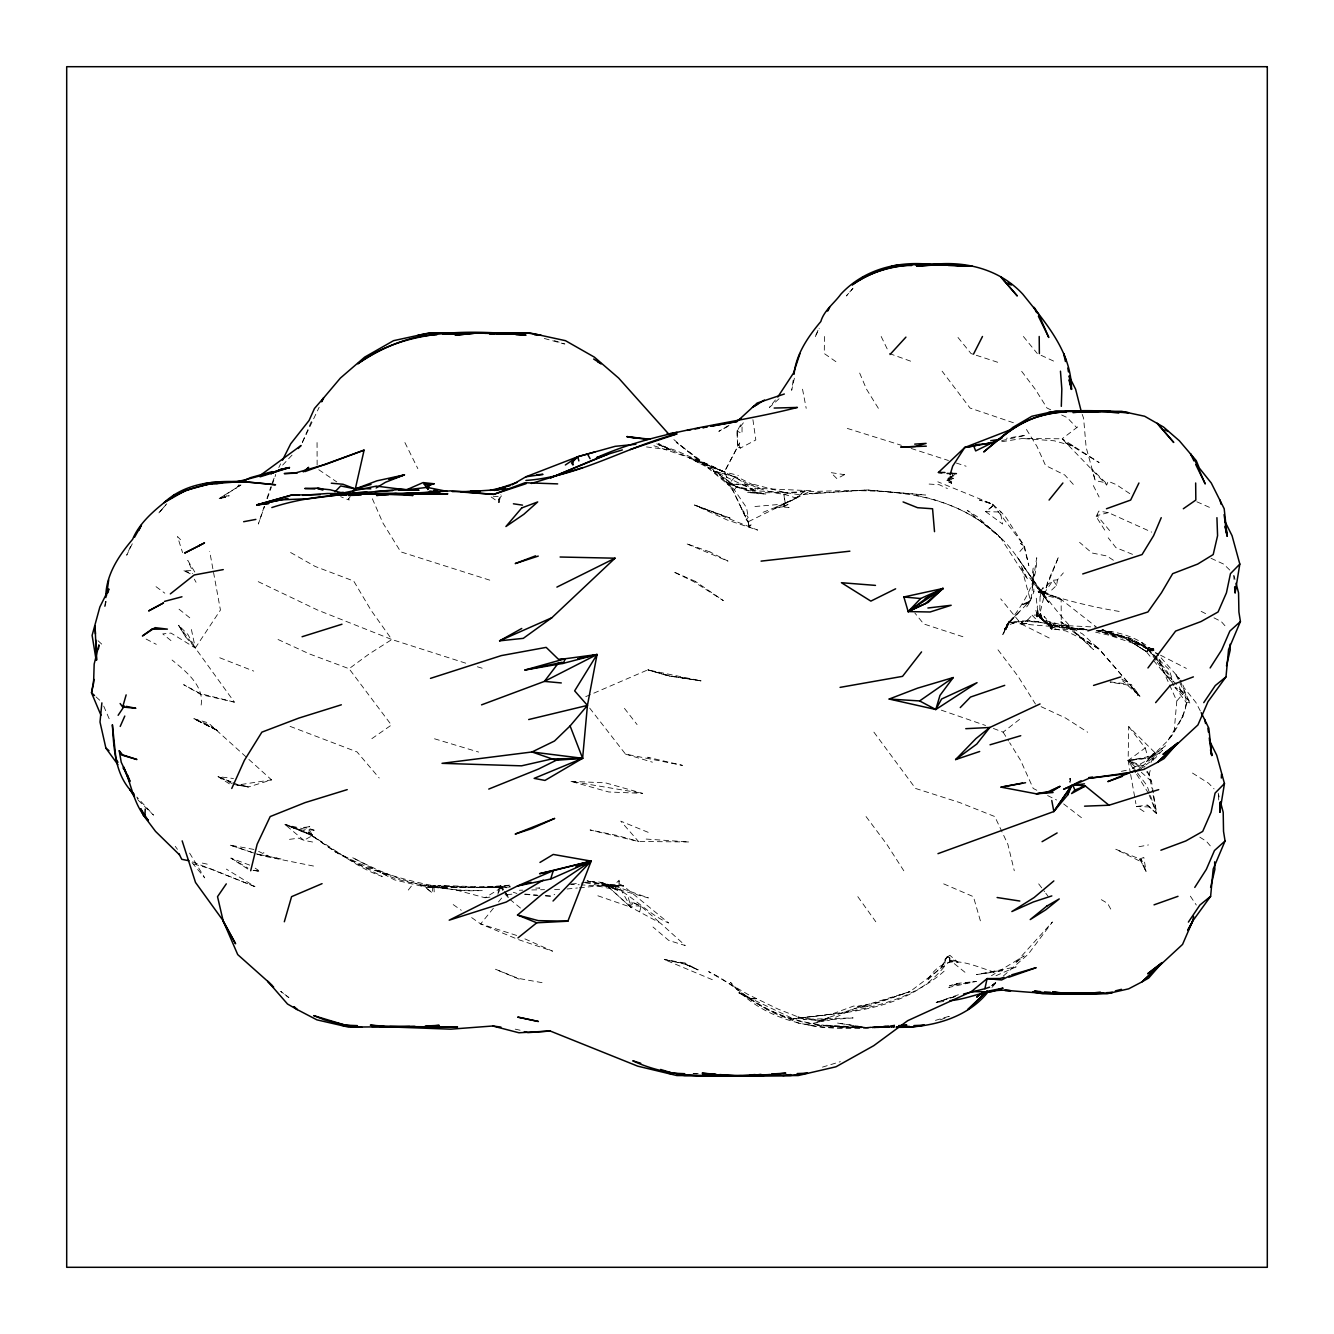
<?xml version="1.0" encoding="UTF-8"?>
<svg xmlns="http://www.w3.org/2000/svg" width="1334" height="1334" viewBox="0 0 1334 1334"><rect width="100%" height="100%" fill="white"/><g stroke="black" fill="none" stroke-linecap="round" stroke-linejoin="round"><path stroke-width="0.75" stroke-dasharray="5 3.75" d="M743.371 422.811L737.118 431.015L742.021 433.633L742.054 424.512L740.603 424.929L737.118 431.015L737.502 446.873L724.395 471.936L747.957 522.094L732.833 490.512L721.727 476.705L734.4 489.861L746.54 507.637L748.274 517.442L746.09 519.526L748.624 521.561L749.024 526.947L751.009 524.896L748.908 526.113L748.274 521.827L741.504 508.754L748.274 517.442M992.463 504.085L1023.612 544.972L1028.831 565.566L1024.495 546.34L1006.053 517.525L1001.334 512.256L992.463 504.085L979.406 500.033L992.463 504.085L992.446 506.336L985.726 511.656L1002.651 524.062L1000.333 512.023L985.726 511.656L992.112 506.52L992.463 504.085L937.835 481.791M1040.387 596.181L1040.203 590.528L1044.472 594.797L1038.619 592.163L1040.203 590.528L1039.636 617.742C1052.443 630.248 1073.32 628.431 1089.945 630.248M824.445 336.485L824.279 353.56L836.768 362.264M1152.926 760.68L1155.111 752.826L1128.714 726.63L1128.13 760.53L1130.298 772.519M579.456 887.794L606.403 885.176L618.959 886.126L619.109 880.207L613.79 885.459L618.959 886.126L630.815 907.187L660.53 923.211L685.276 945.539L668.801 940.47L653.01 927.03M1026.713 606.87C1035.351 595.698 1030.932 580.79 1033.216 567.9L1033.883 591.779L1030.465 600.533L1009.388 621.844L1002.784 634.567L1007.504 624.079L1020.31 610.588L1006.603 625.763L1010.805 622.228L1016.541 622.311L1019.826 623.828L1021.944 623.261L1022.044 621.627L1021.861 623.111L1027.497 620.11L1038.586 621.927L1043.705 620.093L1036.851 616.692L1037.252 611.972L1043.705 620.093L1074.604 628.331L1084.175 629.648L1062.114 627.714L1086.31 629.281M597.865 895.781L630.815 907.187L631.049 901.717L632.916 902.468L641.02 906.236L660.53 923.211M1007.17 626.046L1007.253 624.095L1006.603 625.763C1021.944 605.836 1037.102 584.175 1036.718 557.729L1032.066 587.193L1033.883 591.779M201.134 705.052C204.302 685.476 185.359 670.969 172.069 660.03M964.966 972.269L949.525 959.813L949.791 955.244L945.456 958.546L941.987 966.433L926.796 980.857C945.356 951.359 964.715 962.598 993.947 972.086L976.738 974.537L1002.518 970.668L992.363 971.486M1070.285 778.472L1070.035 782.408L1069.184 778.156L1070.502 780.407L1070.285 778.472L1070.568 782.324M312.59 842.021L303.885 840.353L285.109 824.579C320.844 834.417 347.007 864.465 382.274 876.505L334.817 851.609L312.339 836.018L309.004 832.616L309.288 828.597L303.618 827.43L309.788 826.663L305.803 827.197M1158.846 661.03L1176.788 701.017L1174.037 732.649L1167.7 740.804L1146.59 761.497L1165.466 745.823L1147.023 760.263L1130.848 769.318M105.419 601.467L104.802 607.32L106.02 601.817M944.505 966.383L941.987 966.433L947.19 956.828L950.425 961.097L910.021 991.612L854.444 1008.621L828.898 1017.458L820.16 1021.811L807.537 1024.462L798.632 1023.278L768 1009.204L738.919 992.813L793.163 1018.742C845.206 1012.506 908.737 1010.889 944.505 966.383L945.456 958.546L949.791 955.244L957.995 962.264L949.791 961.264M105.636 601.467L104.802 607.32L105.953 601.317M348.674 499.716L348.824 498.649L349.024 500.2M1051.659 590.062L1056.628 585.326L1057.462 579.823L1063.365 572.87M793.18 380.29L791.662 390.295L794.714 376.755M498.066 892.629L499.833 885.092L502.885 890.595M1003.802 633.266L1004.852 628.414L1009.388 621.844L1005.969 629.531L1003.652 631.165L1009.338 621.01L1006.653 625.062M618.959 886.126L619.109 880.207M491.179 496.965L499.033 502.501L500.784 494.781M639.686 911.756L641.02 906.236L631.049 901.717M1104.752 530.098L1096.164 516.642L1098.816 511.089L1108.387 512.64L1151.676 532.116M1150.208 770.502L1149.124 774.437L1151.759 788.161M1186.56 702.985C1183.642 717.025 1176.571 729.681 1167.7 740.804L1183.125 715.958L1180.857 719.526C1187.26 708.838 1190.445 691.729 1175.054 687.26L1186.56 702.985L1190.462 702.018L1175.054 687.26L1183.642 693.13L1176.788 701.017M264.282 506.353L258.346 524.029L264.549 506.42M266.917 498.499L270.885 486.71M499.033 502.501L498.616 499.967L500.45 494.53M267.317 498.582L271.452 486.843M272.153 484.876L275.604 475.087M1048.641 625.079L1044.055 616.291L1053.643 627.397L1048.641 625.079L1049.941 621.361L1051.626 627.23L1056.745 629.448L1065.966 630.949L1082.674 639.203L1099.216 649.308L1139.953 696.315L1122.561 680.79M1001.767 441.704L1022.328 438.486L1062.147 438.803L1106.703 484.959L1108.187 481.274L1116.275 484.609L1131.049 494.48M752.926 419.676L755.811 439.987L740.37 448.107L737.502 446.873L739.72 442.921L724.395 471.936L699.783 463.232L688.344 457.379L651.892 445.056M272.203 482.775L275.621 474.487M1056.628 585.326L1053.043 580.29L1045.089 591.979L1040.237 612.173L1040.92 618.342L1047.323 623.545L1073.27 629.214L1051.442 629.581L1048.908 622.378L1061.297 625.379L1096.531 627.13L1061.13 599.383L1040.987 590.362L1039.936 590.962L1053.043 580.29L1057.462 579.823M1151.009 762.448L1155.111 752.826L1147.757 756.795L1128.13 760.53L1135.618 772.586M130.599 546.273L126.697 555.227L132.766 542.821M311.356 421.577L301.584 444.055L319.159 407.237M817.992 330.298L814.874 337.469L819.209 328.598M1005.969 629.531L1009.388 621.844L1006.47 626.013C1032.366 613.056 1059.529 630.482 1086.41 629.715M641.02 906.236L635.768 905.869L630.815 907.187L606.403 885.176L630.815 907.187L632.916 902.468M1006.503 628.231L1009.388 621.844M497.765 894.214L501.567 886.376L503.652 889.511M278.806 467.517L280.64 463.865M1010.805 622.228L1013.54 623.045L1010.805 622.228L1022.261 620.777L1044.305 622.961L1053.643 627.397L1051.626 627.23M941.987 966.433L947.023 956.978M748.624 521.561L811.172 490.762L754.777 488.227L756.278 491.446L751.342 489.295L736.351 486.877L734.4 489.861L673.42 439.236M234.367 702.118L200.484 693.647L183.642 684.676L201.1 694.63L234.367 702.118L195.298 648.007L220.443 610.055L209.688 551.392M498.616 499.967L501.334 495.998L504.686 494.014M1119.176 611.422C1091.395 606.887 1063.982 599.966 1037.702 591.045L1045.789 593.63L1038.619 592.163L1043.088 587.577M433.9 886.743L432.549 888.494L432.216 892.88L434.217 891.812L433.9 886.743L427.68 886.71L466.1 890.845L482.308 890.628L456.395 890.061L433.9 886.743L426.28 887.994L432.216 892.88L426.28 887.994M238.869 485.076L236.752 487.81L219.126 498.532L225.696 497.382L219.126 498.532L240.937 484.976L236.752 487.81L239.103 484.826M408.287 890.061L412.99 884.058M350.275 496.648L347.891 499.65L340.637 496.648M775.404 399.967L769.451 407.42L779.873 398.032M493.397 908.221L480.657 923.945L470.969 917.108M498.482 901.951L502.368 897.182M1007.837 623.945L1012.189 618.826M1096.164 516.642L1097.849 514.724M162.164 509.104L158.162 513.74L165.833 504.886M163.498 507.57L167.5 502.935M853.01 288.244L846.34 295.965L852.726 288.594M991.962 987.393L995.914 982.858M1026.129 603.685L1030.465 600.533L1022.361 604.619L1028.147 603.151L1030.465 600.533L1020.994 565.433L1027.864 579.873L1000.55 537.769L977.072 516.558L967.2 510.355L1000.55 537.769C933.316 471.602 831.716 495.464 747.04 492.463L766.716 494.13C747.257 492.413 726.963 485.626 713.407 470.919L739.019 477.872L759.346 488.011L755.244 490.829L713.407 470.919L736.351 486.877L756.278 491.446M819.993 492.863L809.188 493.563L866.917 489.962L925.412 495.031L866.917 489.962L799.166 494.731L783.958 492.263L755.244 490.829L735.001 476.822L728.697 483.925L758.479 493.813M1019.86 551.542L1024.495 546.34L1020.477 543.538L1023.612 544.972M1027.497 620.11L1032.082 615.174L1037.135 615.041L1043.705 620.093M282.641 465.132L292.563 454.561M503.101 890.095L499.833 885.092M1155.111 752.826L1149.591 757.979L1155.111 752.826L1147.924 758.229L1128.13 760.53L1136.368 771.469M1004.852 628.414L1007.82 625.513M992.88 985.593L995.781 982.758L992.829 985.576M312.339 836.018L309.288 828.597L314.074 830.165L309.405 834.634L313.106 835.184L303.885 840.353L298.733 838.152L285.976 839.803M951.709 472.019L953.593 478.706L946.24 480.857L951.526 483.158L948.007 478.589L950.708 476.021L951.526 483.158L946.24 480.857L952.176 476.438M763.065 512.306L773.52 508.137L785.659 506.386L783.958 494.214L804.936 490.929L796.431 498.132L783.792 504.319L784.826 503.585L783.958 494.214C748.858 490.845 721.811 465.916 688.344 457.379L710.488 468.984L676.188 442.271L736.351 486.877M754.927 506.503L783.258 504.102L785.659 506.386L787.977 504.285L783.792 506.603L773.52 508.137L791.029 500.5M1003.451 975.904L1028.297 954.127L1052.409 921.977L1014.891 963.481L1024.162 955.911L991.479 975.688M785.259 502.968L783.258 504.102L784.459 507.203L787.977 504.285M944.088 971.219C902.784 1007.72 845.456 1012.673 793.163 1018.742L832.049 1014.023L853.477 1006.086L868.017 1006.136L910.021 991.612L877.255 1002.451L857.645 1006.47L868.017 1006.136L854.444 1008.621L828.714 1020.51L816.158 1022.261L828.898 1017.458L819.626 1020.543L804.319 1019.359L797.849 1016.942L819.626 1020.543L853.11 1017.909L804.319 1019.359L778.156 1009.121L748.424 994.697L708.637 971.619C737.669 985.309 759.796 1012.456 792.062 1019.159C825.046 1029.364 860.13 1026.913 894.23 1027.297M1141.721 766.566L1162.498 750.208L1155.361 758.012L1141.687 768.017M804.936 490.929L796.431 497.549L783.258 504.102L784.826 503.585M993.38 728.447L1003.118 732.149L1021.244 718.076M991.479 985.709L994.764 983.175M992.496 984.992L995.664 982.558M1077.672 426.913L1062.147 438.803L1099.149 462.581L1069.851 444.739L1064.415 442.571L1073.136 446.056L1054.227 440.787L1022.328 438.486M748.591 526.73L751.009 524.896M1011.039 621.761L1008.287 623.578M278.056 639.503L309.455 653.943L349.074 668.718L368.851 654.16L391.829 639.52L467.784 663.832M1128.714 726.63L1145.239 747.94L1128.13 760.53L1135.434 767.033M1028.864 601.701L1030.465 600.533M371.869 738.652L391.412 725.029L349.074 668.718M948.557 480.99L949.608 480.29L951.526 483.158L948.09 479.156L949.608 480.29M456.395 890.061L485.009 897.749L500.567 888.211L504.202 889.378M729.014 425.229L718.809 431.349L729.748 425.446M951.526 483.158L948.007 478.589L956.428 473.62M545.639 895.948L551.359 896.148L554.761 894.414M957.428 983.391L948.808 987.427L976.205 981.407L957.428 983.391L949.575 985.726L976.205 981.407M995.964 975.738L1016.141 966.867L976.738 974.537M585.776 696.631L647.774 669.868L701.067 680.857L667.984 675.821L647.774 669.868L670.302 675.904L701.067 680.857L669.485 676.021L647.774 669.868M940.403 1019.86L949.458 1016.325M1039.319 615.741L1036.851 616.692L1037.252 611.972L1039.703 616.642L1045.089 621.627L1041.47 620.093M1042.571 592.363L1061.13 599.383L1061.297 625.379L1055.411 627.547L1050.158 627.68L1041.521 618.142L1040.237 612.173L1037.702 611.739L1036.068 596.215M1040.92 618.342L1047.323 623.545M958.396 994.747L936.118 1002.468L944.005 1001.45M954.894 996.498L936.118 1002.468L955.711 996.431M237.018 785.092L248.458 786.977L271.536 779.873L208.371 722.911L193.847 718.692L218.126 730.849L206.903 724.145L193.847 718.692L218.126 730.849L193.847 718.692M935.451 1020.393L949.291 1016.225M822.444 1067.117L840.387 1061.681M1108.387 512.64L1097.065 515.574L1111.839 533.267M1022.361 604.619L1028.147 603.151M1061.297 625.379L1051.509 627.647L1051.442 629.581L1053.91 627.464L1054.16 628.998M1001.651 440.637L1025.946 435.217L1006.386 438.269M1147.924 758.229L1150.108 757.762L1128.13 760.53L1143.605 769.535M1121.394 771.335L1128.964 769.718M1139.003 846.723L1148.457 844.939M232.916 782.641L238.469 784.892L271.536 779.873M1039.636 617.742L1040.954 617.559L1045.089 621.627M485.009 897.749L490.979 896.948M506.937 894.797L512.923 893.997M1147.473 771.302L1151.509 781.357L1156.678 813.64L1147.323 805.086L1136.401 806.503L1135.317 800.517M567.033 888.994L577.389 887.994M493.213 496.765L501.334 495.998M571.352 884.008L579.289 883.341M581.274 883.175C616.408 873.47 639.503 910.922 668.617 922.978L623.295 885.876L619.443 883.942M334.817 851.609L361.831 866.2L389.895 875.371L377.422 870.935C417.425 891.762 463.265 886.043 506.737 887.677L437.869 885.392L458.129 887.444L479.856 887.377L511.189 885.059L490.645 887.444L427.213 887.444L394.597 879.906L352.243 857.479C381.924 872.736 413.323 886.71 447.107 888.294C397.999 879.79 347.857 865.099 309.004 832.616M894.614 1025.863C837.185 1032.549 770.752 1030.215 730.482 982.358C772.87 1026.98 836.718 1029.448 894.247 1027.263M1038.619 592.163L1043.505 591.912M894.914 1026.23L866.083 1027.48L821.811 1027.13L807.82 1025.162L866.083 1027.48L892.93 1027.23M750.942 998.966L758.196 998.699L751.626 998.582L738.919 992.813L750.942 998.966L738.919 992.813M433.95 887.444L419.193 885.392L479.856 887.377L510.238 886.443M519.376 890.245L522.778 890.162M531.799 889.961L544.539 889.661M554.594 889.428L560.88 889.278M190.195 573.753L183.942 570.785L192.313 570.602L187.777 560.43L195.064 572.469M535.751 888.111L539.836 888.06L535.701 888.01M479.856 887.377L510.238 887.06M1019.826 623.828L1084.592 629.164M948.007 478.589L953.593 478.706L950.975 476.605M929.131 484.059L939.286 484.726L947.423 488.561M1149.725 806.97L1136.401 806.503L1146.79 813.457M571.019 781.39L605.353 782.825L642.654 793.363L608.771 791.979L571.019 781.39L642.654 793.363M613.79 885.459L623.295 885.876L610.272 884.309L601.867 884.876L623.295 885.876L608.187 884.992L599.149 881.641L617.925 890.195L596.998 885.809L581.207 884.876M784.459 507.203L789.078 507.42L785.659 506.386M693.263 1073.403L701.3 1073.87M569.351 884.175L579.239 884.759M314.074 830.165L307.287 829.748L285.109 824.579L309.988 834.75L285.109 824.579L313.106 835.184L304.569 830.865L285.109 824.579M1102.201 629.515L1147.573 648.574L1153.86 649.074L1153.493 650.242L1158.579 655.611M646.19 839.069L689.211 841.971L638.502 841.487L590.062 829.965L616.975 835.434L638.502 841.487L620.777 821.16L651.476 833.683M1021.944 623.261L1028.747 623.762L1021.861 623.111M525.012 894.08L537.168 895.031M545.273 895.681L551.359 896.148M1155.944 660.347L1147.573 648.574L1153.86 649.074L1146.056 651.376L1133.233 643.305L1108.971 635.167L1095.631 632.199M1099.966 630.382C1120.377 631.632 1140.92 638.319 1155.377 653.21M1098.566 630.348L1112.889 632.166L1096.765 630.548M1084.675 629.331L1074.604 628.331L1090.178 629.965M693.146 1073.553L697.065 1073.953M524.579 894.264L538.036 895.681M585.676 882.358L606.103 884.175L617.925 890.195L607.287 885.809L617.275 886.893L648.374 897.915L587.01 880.824L617.275 886.893L599.249 885.559L581.941 882.091M1096.231 630.882C1114.057 632.716 1131.732 638.369 1146.573 648.591L1126.88 638.069L1098.115 630.982M1156.345 658.262L1147.573 648.574L1153.076 648.908L1146.056 651.376L1128.047 639.87L1146.056 651.376L1152.293 659.013M1110.121 681.907L1131.315 684.425L1139.953 696.315L1130.115 685.459L1110.238 682.124M229.398 783.842L218.076 776.621L233.45 778.506M646.49 446.94L671.035 450.025L724.395 471.936L738.402 475.454M253.076 870.352L260.013 871.436L255.211 868.167M234.017 784.525L248.458 786.977L237.352 783.825M313.507 866.049L262.231 855.811L230.282 845.189L255.161 849.658M542.038 982.658L518.192 978.372L495.181 969.134L519.126 979.156M589.695 708.104L625.496 754.094L682.458 765.382L647.64 757.228L650.859 758.813M183.942 570.785L192.613 573.487M1105.686 482.691L1091.712 468.884L1095.281 480.657L1105.686 482.691L1106.703 484.959M253.91 870.235L260.013 871.436M256.161 853.877L281.441 859.063L256.578 853.943M238.469 784.892L248.458 786.977M202.351 863.081L208.571 864.449M515.207 1029.148L521.077 1030.448M685.459 964.299L698.015 969.835L685.459 964.299L664.282 959.513L714.14 980.457M1000.333 512.023L1001.334 512.256M1048.624 596.181L1061.13 599.383M783.958 492.263L754.544 484.576L728.697 483.925L744.305 484.876L755.244 490.829M713.407 470.919L735.001 476.822M544.305 338.469L564.332 343.972M916.608 495.464C955.878 503.018 993.697 523.428 1016.875 556.712C1039.936 589.828 1063.198 622.461 1093.53 649.675L1081.907 637.952L1060.914 621.944L1082.591 633.983L1099.216 649.308L1081.907 637.952L1098.266 647.94L1139.953 696.315M193.814 864.032L210.539 868.751L254.961 886.626L226.346 869.101M1157.545 658.262L1147.573 648.574L1153.493 650.242L1146.056 651.376L1152.943 649.208L1101.984 629.348M949.525 959.813L957.995 962.264L947.19 956.828M489.761 580.157L400.75 551.859L382.958 523.078L371.769 497.382M625.496 754.094L652.409 762.181M434.5 738.786L478.639 752.076M477.372 666.767L485.026 669.118M847.29 428.414L901.384 445.306M554.36 340.67L564.849 343.972M783.958 494.214L796.431 498.132M941.32 710.155L985.576 725.479M516.658 935.451L480.657 923.945L516.675 938.869M513.273 892.279L516.908 893.446M911.155 448.457L948.424 460.497M956.278 463.031L966.083 466.216M997.682 362.264L971.035 353.56L957.195 336.485M962.898 636.735L923.712 623.945L914.824 612.973M230.282 845.189L254.711 853.31M518.576 939.653L552.609 951.175L524.229 938.569M889.461 353.56L913.657 362.264M1145.022 766.583L1128.13 760.53L1145.489 768.567M729.998 517.992L694.414 504.986L727.197 519.977L757.662 530.082L694.414 504.986L730.132 518.209M247.807 869.018L230.965 858.129L252.026 865.999M1013.423 422.745L970.035 408.054L942.104 371.185M192.613 861.847L254.961 886.626M219.76 657.762L253.743 671.102M724.395 471.936L688.344 457.379L724.395 471.936L676.388 450.675L658.663 444.772L671.035 450.025L658.779 443.738M290.078 726.363L357.045 751.926L379.206 778.005M1069.851 444.739L1073.136 446.056M1132.533 554.344L1115.924 547.64L1108.204 537.802M232.249 783.658L218.076 776.621L231.049 781.891M218.076 776.621L231.799 782.258M943.688 883.875L973.403 896.665L980.657 921.761M656.745 443.822L671.035 450.025L658.546 443.705M1196.848 501.784L1212.639 508.754M1041.087 355.311L1056.178 362.264M1211.005 558.279L1223.611 564.082L1230.698 570.935M1041.104 706.67L1065.549 718.009L1087.677 732.233M1050.708 409.788L1047.04 408.054L1035.217 389.211L1021.561 371.185M1061.664 414.991L1067.15 417.592L1076.771 427.697M258.229 581.657L317.559 610.038L391.829 639.52L371.052 610.288L353.71 581.04L315.091 566.416L290.462 552.426M1036.818 790.245L1033.216 788.461L1020.577 760.313L1009.655 742.704M1047.607 795.564L1056.611 800M258.596 851.359L268.868 856.461L263.432 852.559M1049.191 637.986L1021.16 623.945L1000.7 598.849M1201.167 611.372L1206.653 614.14M1213.973 617.842L1221.277 621.544L1227.263 628.347M1147.573 648.574L1158.679 654.244M1160.513 655.194L1186.393 668.417M146.123 639.069L156.278 644.322M1050.992 626.013L1053.643 627.397M1040.987 590.362L1047.457 593.997M1121.827 679.139L1128.697 683.025M230.965 858.129L247.941 868.084M1101.367 899.683L1107.57 903.351L1110.955 909.471M950.959 477.088L953.593 478.706M191.412 629.515L195.298 648.007L171.002 633.083L162.765 633.9L172.62 641.937M1192.496 773.07L1208.604 783.258L1214.073 788.894M1199.816 837.152L1206.47 841.37L1211.672 847.474M1113.406 560.247L1106.853 555.978L1091.946 552.976L1079.573 542.338M318.793 469.751L336.802 481.924M453.21 904.602L461.281 910.288M156.028 586.677L164.816 593.18M1063.632 803.918L1081.49 817.709M179.039 609.204L190.929 618.726M1161.114 657.879L1179.74 678.756M509.871 899.349L520.477 908.037M1141.287 772.236L1151.509 781.357M500.784 887.177L500 886.46L500.567 888.211M96.031 696.898L102.084 702.351M98.032 640.737L102.468 644.789M1147.323 805.086L1156.678 813.64L1152.142 790.112M1158.979 659.646L1168.951 669.334L1173.22 681.874M138.219 800.233L153.527 815.124L136.835 796.982L139.203 802.634M180.557 539.67L177.505 536.601L182.575 552.643M1146.59 771.836L1149.124 774.437L1147.307 771.502M1032.082 615.174L1038.586 621.927M504.969 894.013L508.638 898.015M1073.303 484.392L1064.815 475.037L1045.523 465.466L1036.918 446.323L1025.029 427.163M1153.727 655.928L1141.787 642.738L1153.61 655.511M1155.061 657.379L1165.933 669.635L1171.936 679.573L1154.977 657.078M1050.158 627.68L1051.059 628.714M185.609 636.868L195.298 648.007L187.827 634.367L178.539 625.246L185.609 636.868L178.539 625.246L195.298 648.007M192.079 862.681L204.702 877.872L188.594 851.426M1023.395 336.485L1037.302 353.56M1153.543 660.547L1172.419 682.741M504.252 891.546L508.854 897.348L504.686 891.079M624.429 708.354L637.085 724.595M1038.686 883.875L1044.605 891.679M1045.789 893.246L1048.157 896.365M998.015 649.841L1018.075 676.355L1035.467 704.052M873.903 732.149L915.558 788.461L959.646 802.534L994.797 816.558L1007.854 844.255L1014.29 870.769M1137.535 773.036L1146.94 785.526L1156.678 813.64L1149.208 795.114M866.049 816.558L886.76 844.255L903.802 870.769M175.238 846.323L177.439 849.341M857.812 896.665L875.788 921.761M1157.145 662.031L1173.87 685.576M1132.233 687.96L1137.635 695.631M1178.973 678.923L1175.137 673.286L1190.128 703.668L1179.94 680.323M1190.345 896.165L1196.298 905.019M1136.701 774.32L1148.457 793.263M1003.118 732.149L1008.571 740.954M878.356 408.304L866.533 389.211L858.863 371.185M194.33 579.156L196.048 582.258M1200.333 710.972L1195.881 702.434L1183.908 687.477L1180.89 680.123M1093.33 485.576L1099.099 497.015M404.902 442.571L417.842 468.634M881.174 336.485L888.627 351.859M738.586 444.172L740.37 448.107M103.719 706.12L110.222 721.194M1181.174 691.562L1179.139 686.493L1163.531 672.77L1159.68 659.43M1082.207 414.374L1083.608 418.242L1086.126 447.274L1095.281 480.657M1042.104 618.392L1040.237 612.173L1040.954 617.559M1145.239 747.94L1147.757 756.795M1035.884 610.338L1037.135 615.041M1234.033 575.588L1235.034 579.406M1218.159 793.113L1219.176 796.948M628.397 897.699L630.815 907.187M802.534 389.211L806.203 408.337M1130.648 774.52L1134.967 798.516M1037.702 611.739L1038.002 613.457L1037.552 605.953M748.274 521.827L749.024 526.947M1233.7 575.588L1234.017 579.406M1218.326 795.031L1218.809 800.784M737.118 431.015L737.502 446.873M317.058 442.571L317.142 466.633M1141.487 859.53L1141.287 861.831L1146.073 871.452L1143.822 857.445L1139.736 858.996L1115.691 849.224L1141.287 861.831L1139.736 858.996L1146.073 871.452L1141.487 859.53M1047.39 582.858L1043.388 598.066L1046.423 587.243L1058.712 556.561L1047.39 582.858M844.505 474.654L836.952 478.689L830.915 472.636L844.505 474.654M226.396 496.031L219.126 498.532L229.231 495.798L226.396 496.031M894.63 1025.162C871.652 1028.447 848.291 1028.097 825.296 1025.162L866.083 1027.48L895.181 1026.346L866.083 1027.48L837.085 1022.995L866.083 1027.48L894.63 1025.162M685.042 963.065L664.282 959.513L684.575 963.698L698.015 969.835L685.042 963.065M1121.477 635.718L1106.836 632.166L1130.932 638.602L1152.526 650.875L1130.932 638.602L1121.477 635.718M1117.325 637.002L1097.182 630.432L1117.325 637.002M709.988 551.942L686.21 543.588L728.014 561.114L709.988 551.942M695.347 581.374L673.236 571.702L693.647 581.574L723.345 600.617L695.347 581.374M1070.385 628.131L1060.914 621.944L1082.674 639.203L1070.385 628.131M288.828 997.582L280.707 991.345L288.828 997.582M1048.724 602.584L1029.548 577.589L1048.724 602.584L1016.875 556.712L1048.724 602.584"/><path stroke-width="1.5" d="M426.913 488.177L424.162 484.025L427.881 485.509L427.83 489.561L429.598 484.892L433.917 483.758L423.045 482.591L406.37 489.878L398.583 490.278M1061.314 406.353L1061.831 389.061L1060.463 371.185M145.239 809.004L144.872 817.175L155.528 831.382L179.54 854.877M1209.504 740.737L1216.691 755.161L1224.462 783.542L1219.776 812.273L1220.226 802.201M1221.327 778.039L1221.51 774.003M1219.776 812.273L1220.377 802.001M577.689 658.813L597.048 654.51L574.654 690.862L587.444 705.403L570.102 725.929L582.608 758.296L534.15 778.372L544.972 780.423L582.608 758.296L587.444 705.403L597.048 654.51L558.763 659.596L546.173 647.374L501.334 655.594L430.482 678.372M1084.475 783.858L1071.802 785.393L1063.582 789.311L1089.128 778.272L1127.614 772.92L1144.038 769.368L1157.512 762.348L1197.915 724.962L1208.004 701.667L1225.996 676.872L1228.564 649.575L1240.42 621.544L1238.902 611.972L1238.552 592.813L1236.051 583.241M1187.844 929.981L1192.629 921.127L1210.622 896.315L1213.19 869.034L1225.062 840.987L1223.528 831.416L1223.195 812.273L1220.677 802.684M101.884 702.868L100 722.044L105.903 748.157L117.909 764.649M105.836 597.582C105.586 575.254 118.759 555.711 132.65 539.286C138.786 524.312 151.642 512.723 164.049 502.685C193.697 475.071 238.452 480.974 275.538 484.776L242.054 481.524L211.539 482.591L203.368 483.942M98.499 648.741L98.933 644.906L94.18 664.049L93.563 683.208L91.512 692.813L100.967 715.257M106.47 595.631L108.688 580.023M794.08 374.27C795.931 354.194 808.204 336.602 820.827 321.527C824.095 310.372 834.2 303.385 840.77 294.264C863.865 269.201 898.482 260.463 931.816 264.582C965.166 260.463 999.766 269.201 1022.878 294.264C1045.089 322.044 1071.435 351.492 1071.502 389.378L1069.051 380.273M1068.401 790.929L1067.817 794.781L1053.843 811.522L937.969 853.66M1224.862 521.294L1232.066 535.718L1239.82 564.082L1235.134 592.813L1234.65 587.077M126.146 694.881L122.661 706.987L135.818 708.287L126.28 706.37M93.964 679.406L91.512 692.813L94.531 695.531M963.548 994.03L984.892 988.711L987.093 978.622L1000.15 978.506L1004.002 977.288M108.054 592.63L108.854 588.944L99.867 606.987L92.113 635.351L96.115 659.98M353.026 491.696L355.311 488.928L364.099 450.142L304.936 471.586M1193.647 916.408L1192.329 922.094L1187.71 930.415M1226.463 665.949L1230.248 649.925L1230.065 644.272M1210.622 887.41L1214.874 869.368L1214.64 861.831M250.692 870.769L257.128 844.255L270.202 816.558L305.069 802.618L347.224 789.628M1069.735 787.76L1067.817 794.781L1071.802 785.393L1062.281 798.899M284.325 921.761L291.579 896.665L322.061 883.658M935.801 709.505L939.97 695.398L953.243 677.555L917.609 688.144L889.178 699.049L935.801 709.505L977.055 682.674L941.587 699.033L935.801 709.505L919.626 700.934L889.178 699.049M950.141 474.571L952.693 466.1L964.765 447.49L1011.022 429.548M543.188 880.123L506.253 902.034L449.208 920.177L517.425 885.993L550.659 879.023L553.293 870.635L591.179 861.114L567.867 921.21L536.768 922.794L517.492 915.024L542.855 893.563L591.179 861.114L553.26 854.444L539.953 862.448M799.95 353.56L793.53 373.02L777.789 396.982M1161.23 517.675L1153.576 535.718L1142.054 554.56L1082.724 573.953M1192.629 921.127L1182.558 944.422L1142.137 981.791L1128.681 988.827L1107.103 993.763L1042.804 993.763L1032.583 991.962L1040.653 992.379M134.501 537.319L141.421 525.096L138.819 530.415M120.21 726.43L124.796 716.058M231.766 788.461L244.405 760.313L261.881 732.149L298.766 718.109L341.337 704.802M565.349 658.696L563.215 663.365L524.929 670.018L565.349 658.696L558.763 659.596M321.794 401.717L323.545 398.032L340.387 378.072L364.666 357.128L393.547 340.67L428.364 333.116L530.665 333.116L565.466 340.67L594.364 357.128L618.643 378.072L669.268 434.667M1138.936 482.991L1130.648 500.067L1106.453 508.754M827.864 310.872L829.598 307.32L827.313 310.739M282.475 460.213L290.712 443.772L309.054 420.51L314.474 408.471L323.545 398.032L321.377 401.517M973.503 354.144L982.474 336.485M1071.802 785.393L1053.843 811.522L1051.776 800.5M1210.138 667.95L1221.694 649.925L1229.848 631.082L1240.42 621.544M1194.78 887.41L1206.336 869.368L1214.474 850.525L1225.062 840.987M118.126 715.307L124.379 705.986M1053.843 811.522L1061.23 800.483M1203.752 702.634L1215.291 685.559L1225.996 676.872M1188.394 922.094L1199.916 905.019L1210.622 896.315M226.296 883.875L217.525 896.665L223.362 921.761L235.584 943.772L222.911 920.343L195.514 882.458L182.158 840.854M921.561 651.909L902.534 676.355L840.07 687.377M1147.957 667.95L1175.621 631.082L1201.034 621.544L1218.075 611.972L1226.446 592.813L1230.448 573.67L1239.82 564.082M1049.074 500.067L1062.898 482.991M1155.628 702.634L1170.118 685.559L1193.38 676.872M172.219 497.499L174.771 494.547L172.586 497.048M860.397 279.74L862.948 276.788M306.17 470.168L308.638 467.334L303.285 471.869M988.01 991.929C966.733 1018.893 929.331 1028.014 896.231 1027.28L910.338 1027.13L924.329 1025.162L913.923 1025.579M890.028 354.51L905.919 337.135M1077.188 784.926L1085.376 786.026L1074.854 790.028L1071.586 793.547L1085.376 786.026L1108.971 805.236L1158.696 789.645M298.232 448.507L301.067 445.489L260.347 475.304M352.793 491.596L355.311 488.928L376.955 480.824L404.469 474.854L385.493 482.274L376.171 487.977M553.043 901.017L591.179 861.114L539.586 873.687L553.293 870.635L517.425 885.993L531.082 882.274M931.482 594.697L943.005 588.461L908.171 611.589L920.627 598.532L943.005 588.461L928.147 602.418L908.171 611.589L903.868 596.982L943.005 588.461L925.429 603.552L908.171 611.589L930.115 611.989L951.175 605.269L927.897 608.004M335.017 491.846L340.687 485.943L355.311 488.928L371.035 484.425M979.69 751.492L955.611 759.58L975.988 738.552L989.811 727.48L1040.053 703.935M960.263 707.57L970.518 697.048L1004.719 685.359M1224.462 783.542L1215.074 793.113L1211.072 812.273L1202.701 831.416L1185.776 840.97L1160.88 850.225M594.997 451.926L577.772 456.712L571.552 462.965L572.953 465.016L572.936 460.814L577.772 456.712L615.174 446.323L635.884 444.272M987.06 991.262L967.85 1009.538L986.943 991.212M570.102 725.929L554.494 741.02L531.999 751.976L442.021 763.331L521.527 765.833L551.776 758.963L582.608 758.296L531.999 751.976L556.161 760.297L582.608 758.296M941.871 472.853L938.419 472.453L964.765 447.49L993.563 442.454M521.761 628.464L499.583 640.837L523.295 638.352L551.826 617.742L615.057 558.196L560.097 557.012M710.939 426.246L737.052 421.511L757.178 403.035L784.342 394.014M1120.51 412.356L1128.564 412.673C1099.233 410.672 1068.451 408.137 1039.72 416.258C1017.725 421.894 1000.85 438.052 983.692 451.959L1013.04 427.28L1031.899 416.258L1048.007 412.673L1054.911 411.322L1121.644 411.322L1144.655 416.258L1163.548 427.047L1179.339 440.754L1196.264 460.664L1199.283 468.017L1211.255 482.991L1224.195 508.754L1227.13 536.051L1225.096 526.863M1053.843 880.94L1034.117 897.549L1011.856 911.556L1033.35 901.967L1051.826 895.914M998.582 440.037C1016.975 423.378 1041.054 412.089 1066.133 412.106M170.335 593.897L194.164 574.987L223.245 569.601M379.223 1026.53L450.825 1029.164L492.713 1025.996L518.926 1032.766L550.225 1031.015L637.752 1066.166L676.872 1075.554L798.149 1075.554L835.951 1066.8L873.753 1045.673L907.704 1020.677L971.385 991.612L987.093 978.622L1001.601 979.973L1010.038 975.688M517.976 937.885L536.768 922.794M983.241 992.062L976.655 997.132L982.991 992.279M908.171 611.589L929.848 595.581L925.246 598.849L943.005 588.461L931.982 594.964M955.611 759.58L976.805 744.038L989.811 727.48L965.766 728.681M1183.325 508.754L1195.831 500.067L1195.664 482.991M919.626 700.934L953.243 677.555M565.349 464.982L577.772 456.712L578.873 460.914M1053.076 792.529L1036.218 793.813L1048.324 791.629L1059.896 786.41L1051.242 791.879L1036.218 793.813L1001.067 787.143L1022.511 783.091M757.695 404.135L752.493 407.287L764.399 400.067M512.023 484.876L525.863 476.805L577.772 456.712M1042.071 841.671L1057.128 832.95M1051.042 791.045L1059.896 786.41M1134.884 771.519L1139.986 768.884M200.634 545.006L184.642 553.06L204.502 542.905L198.983 545.639M1073.653 784.475L1081.074 780.774M556.895 587.11L615.057 558.196M895.631 588.811L870.852 601.117L841.421 582.708L875.471 585.393M556.161 760.297L558.146 759.313L538.469 769.051L488.744 789.078M734.117 422.178L741.02 418.809M499.583 640.837L551.826 617.742M243.238 481.007L250.392 477.689L272.219 471.602M1002.384 437.685L975.671 450.925L973.47 445.323M550.659 879.023L591.179 861.114L575.704 867M1134.7 770.652L1107.837 781.607L1122.428 776.355M525.913 480.44C579.156 476.738 625.896 446.94 677.055 433.883L630.232 449.525M535.584 555.828L515.241 563.565L538.252 556.095M481.557 704.852L544.405 681.391L597.048 654.51L563.215 663.365L558.312 663.115L524.929 670.018M364.099 450.142L325.713 464.382L295.431 472.97L284.259 473.587L297.065 473.153M1154.027 904.852L1178.005 896.315M1008.921 977.222L1036.151 967.667L1011.722 974.821M494.014 490.195L516.942 482.458M526.146 483.658L493.697 494.364L461.381 492.046L507.203 489.061M531.349 483.492L582.808 467.567M390.929 479.273L404.469 474.854L388.744 479.356M984.892 988.711L989.611 987.177M302.084 636.735L341.971 624.229M1093.546 685.426L1120.827 676.872M622.361 449.908L596.498 457.679C660.38 429.198 730.398 424.762 797.399 407.437L774.154 408.054M1087.844 630.882L1147.907 611.972L1161.43 592.813L1172.669 573.67L1197.665 564.082L1213.206 554.56L1217.575 535.718L1216.925 517.675M990.028 744.789L1020.743 735.718M427.881 485.509L433.917 483.758L429.781 483.792M260.08 476.822L289.461 467.567C271.135 472.469 252.976 478.339 234.134 482.308M164.482 601.401L181.958 596.782M494.18 490.462L504.135 487.911M1115.407 990.879L1121.46 989.328M587.444 705.403L528.681 719.543M271.819 507.554C328.898 488.894 388.861 494.447 447.824 493.813L388.161 494.23M490.012 490.428L510.022 485.759M495.764 490.195L505.036 488.044M562.181 662.248L558.312 663.115L544.405 681.391L561.297 682.941M287.944 498.366L256.762 504.919L268.684 503.452L256.762 504.919L291.779 495.031L320.293 494.631M330.448 494.23L338.569 493.897L376.388 486.11L406.37 489.878L419.026 490.245L401.517 489.345L374.987 491.596M676.938 432.266L666.733 434.3L670.752 433.567M986.443 991.479L1003.101 988.144L990.962 991.862L971.385 991.612M243.638 521.711L255.861 519.41M702.901 427.714L706.92 426.98M1001.067 787.143L1025.546 782.724M242.038 480.974L245.706 480.323M687.027 430.382L691.029 429.681M695.031 428.964L699.033 428.247M703.035 427.547L707.037 426.83M711.039 426.13L737.052 421.511M899.716 264.816L891.546 266.166L901.617 265.766M1088.627 777.655L1092.613 777.005M964.765 447.49L975.037 445.873M990.745 440.704L1000.517 439.169M525.863 476.805L543.005 474.37L536.868 474.737M949.925 1000.7C970.535 998.916 989.361 987.71 1010.688 990.712C1044.455 993.663 1078.772 995.881 1112.539 992.413L1106.603 992.663M1089.128 778.272L1122.044 774.254M782.925 1075.554L790.762 1074.587M236.268 482.224L242.054 481.524C214.741 481.491 186.543 486.193 164.049 502.685L185.643 490.428L209.421 483.942L242.054 481.524L228.814 482.274M398.432 489.628L406.37 489.878L427.08 487.377L447.34 491.429M1103.768 993.096L1072.92 993.997L1052.743 993.18M909.404 1026.396L897.048 1027.197M214.824 483.692L220.944 482.958M979.389 444.505L975.321 444.956L989.511 443.355L983.441 444.039M761.08 561.13L849.875 551.175M442.538 334.15L469.718 332.883M1086.059 411.322L1110.238 411.322M414.591 1026.513L348.641 1027.13L316.925 1019.86L297.148 1009.538L287.51 1004.018L267.75 981.34L237.719 954.594L222.911 920.343M1085.092 993.18L1066.149 993.763L1052.609 991.929L1072.92 993.997L1100.65 992.413L1092.729 992.863M750.425 1075.554L760.63 1074.47M1073.07 412.673L1088.277 411.072L1119.159 412.673L1108.871 412.139M337.485 492.913L343.322 492.313M899.066 1025.946L906.853 1025.162L898.699 1025.629M524.029 334.267L479.506 332.75L455.378 335.168L479.506 332.75L528.231 333.116L540.954 335.168L534.801 334.934M420.227 1027.13L439.219 1025.362L425.313 1026.029M384.375 493.947L338.569 493.897L392.746 490.595M216.675 483.608L220.577 483.292M234.25 482.174L242.054 481.524L229.848 482.291M1082.624 993.213L1072.92 993.997L1046.306 993.03L1034.367 991.112L1040.453 991.579M677.088 1074.487L684.676 1075.554L741.437 1075.654M751.275 1074.87L755.194 1074.57M371.752 1026.546L409.688 1026.48M550.225 1031.015L528.031 1032.616L524.329 1031.632M388.544 494.681L376.538 495.464L395.631 493.48L413.023 495.464L366.617 493.48L348.591 495.464L361.08 495.097M394.547 494.297L451.025 490.845L493.697 494.364L525.062 482.725L557.662 483.892M914.707 444.122L926.113 443.388L915.191 446.49L900.733 447.073L926.313 446.156M338.569 493.897L350.709 493.13M354.761 492.863L366.9 492.096M209.471 483.558L221.694 482.791M640.737 1063.265L632.8 1060.797C672.97 1079.606 718.526 1076.888 761.647 1074.57M771.702 1073.987L785.793 1073.17L762.298 1075.554L731.315 1075.871M1086.776 993.213L1056.778 993.196M1120.66 773.753L1128.214 773.336M453.226 334.117L469.401 333.283M1080.056 411.506L1100.367 411.556M417.208 493.113L390.228 494.28M421.344 492.913L440.003 491.996M911.689 265.516C890.278 265.032 869.718 273.003 852.209 284.926C886.81 259.613 931.866 263.298 972.102 266.166L962.014 265.983M1078.222 411.539L1098.349 411.539M383.959 1026.129L370.352 1025.162L388.978 1027.13L415.391 1026.496M436.885 334.701C408.237 335.834 381.257 347.957 357.779 363.815C406.27 328.047 468.984 329.848 526.03 335.168L515.908 334.651M449.074 334.15L479.506 332.75L516.375 334.2M1093.163 993.13L1059.046 993.213M733.45 1075.788L741.571 1075.788L724.595 1075.554L702.134 1073.17L715.891 1074.254M770.001 1074.57L749.691 1075.437L772.469 1074.57M470.869 491.612L480.39 491.212M1094.714 993.13L1072.92 993.997L1060.747 993.096M797.165 1073.57L807.437 1073.17L790.345 1075.554L737.519 1075.971L719.826 1074.57M925.779 264.816L951.792 264.799M424.229 334.934L418.076 335.168L430.799 333.116L479.506 332.75L509.955 334.15M442.655 334.2L469.268 333.15M1054.043 412.423L1048.007 412.673L1056.178 411.322L1096.515 411.506M1076.205 411.556L1092.079 411.472M302.635 495.331L327.447 493.497L347.941 493.697L309.571 498.649L280.94 499.866L256.762 504.919L291.779 495.031L299.016 495.231M1084.559 806.17L1108.971 805.236M418.959 493.33L390.445 493.98M431.216 492.896L439.37 492.613M737.519 1075.971L741.204 1075.854M418.809 493.397L349.425 493.697L338.319 495.197L346.623 495.031M435.034 492.88L439.086 492.763M424.162 484.025L433.917 483.758M461.381 492.046L467.55 491.929M406.37 489.878L416.125 489.728M379.456 1026.48L415.858 1026.997M385.026 1026.513L415.608 1027.013M915.441 264.799L950.242 264.816L962.698 266.166L948.291 265.433M473.637 332.833L505.803 334.117M1069.851 411.322L1090.512 411.322M399.516 1027.247L457.529 1026.947L389.795 1026.546M452.276 491.579L480.223 491.496M938.419 472.453L944.989 472.503M723.045 1075.721L702.935 1074.554M947.04 473.437L956.428 473.62M567.867 921.21L538.302 920.643L517.492 915.024M359.496 488.544L370.835 488.828M346.74 1025.379L340.654 1025.162L346.64 1025.996M357.379 1025.629L345.339 1025.162L324.579 1019.86L313.723 1015.624L345.339 1025.162L361.731 1027.13M937.869 264.816L916.608 266.166L934.05 264.816M673.753 1073.403L667.584 1073.17L673.286 1073.953M702.551 1074.57L723.111 1075.387M314.874 488.944L304.786 488.494L318.543 488.094L322.945 489.295M684.709 1073.687L672.536 1073.17L660.613 1069.451M705.019 1074.57L727.363 1075.537M1004.986 990.462L1010.688 990.712L1004.719 990.378M439.486 491.896L429.431 491.379L439.436 492.013M713.373 1074.57L723.428 1075.154M1044.505 991.879L1050.592 992.329M331.332 483.208L342.988 484.259L355.311 488.928M903.868 596.982L920.627 598.532M479.506 332.75L485.543 333.35M493.597 334.167L489.578 333.767L493.697 334.15M635.084 438.236L626.947 436.618L650.025 439.253M1074.37 784.692L1085.376 786.026M433.733 490.312L437.685 490.812M492.713 1025.996L500.934 1027.08M626.947 436.618L647.34 439.503M350.642 1026.563L354.644 1027.13M513.407 503.802L522.511 505.136M997.115 897.515L1019.81 901.034M188.994 860.78L181.757 859.296L178.956 853.743M470.602 490.845L474.304 491.629M340.12 492.413L330.032 489.745L317.509 488.461L322.878 490.078M903.085 501.918L917.559 507.704L932.566 508.771L934.517 531.649M1007.82 282.875L1011.422 284.926L1008.537 283.158M597.782 361.831L601.25 363.815L593.647 359.029M1164.999 429.665L1167.884 431.416M105.903 748.157L108.971 750.642M273.62 986.993L267.75 981.34L272.119 985.593M148.107 820.377L143.272 815.408L140.754 808.737L148.107 820.377C133.433 805.453 131.833 784.759 123.512 766.8L123.478 768.768L123.478 767.9M134.067 793.963C115.007 776.271 113.84 748.891 112.373 724.712L115.958 758.779L117.942 762.314M119.226 750.759L122.545 754.811L136.935 759.513L121.644 755.027L119.226 750.759L121.244 762.298L129.898 780.673M120.127 703.502L122.661 706.987M134.551 796.148L129.882 789.428L134.034 796.181M587.627 454.327L590.078 458.646M1201.217 712.689L1208.837 728.214L1211.772 755.511L1210.538 749.991M1069.301 376.588L1075.604 389.211L1081.507 412.456M1193.963 460.914L1190.512 453.827L1195.081 460.664L1205.236 483.959L1195.698 464.465M1036.651 312.64L1034.05 307.32L1038.619 314.174L1048.774 337.469L1038.369 316.191M123.929 768.884L129.798 781.707L127.564 775.187M1073.403 786.476L1074.854 790.028M1066.166 360.513L1063.698 353.56L1065.432 361.514M1069.334 379.423L1071.502 389.378L1069.151 375.821M1220.143 500.067L1220.927 504.069M1225.196 526.063L1227.13 536.051L1224.078 514.607M1204.785 719.51L1205.552 723.512M1210.605 749.508L1211.772 755.511L1209.254 737.952M1067.8 368.067L1068.467 371.936M1207.87 728.214L1208.421 732.116M96.548 659.98L95.047 625.829L95.414 633.883M95.681 639.92L96.598 660.063M1039.203 336.485L1039.369 353.56M1235.417 586.777L1235.134 592.813L1235.501 586.66M521.727 507.937L505.919 526.53L523.878 514.257L537.702 501.934L521.727 507.937M1177.505 743.171L1164.065 758.596L1157.512 762.348L1177.505 743.171L1163.165 754.21L1177.505 743.171M1162.131 962.614L1148.691 978.039L1142.137 981.791L1162.131 962.614L1147.79 973.67L1162.131 962.614M1046.773 906.119L1030.215 919.576L1045.773 909.805L1059.229 898.933L1046.773 906.119M151.893 629.198L142.421 635.968L155.094 627.647L167.4 629.131L151.893 629.198M163.448 602.968L148.824 610.822L163.448 602.968M279.923 469.668L270.902 473.753L281.241 469.234L289.461 467.567L279.923 469.668M554.56 818.476L531.983 828.581L515.191 834.067L554.56 818.476M593.747 459.713L550.392 477.906L608.354 454.01L593.747 459.713M1267.3 66.7L66.7 66.7L66.7 1267.3L1267.3 1267.3L1267.3 66.7M521.427 1017.825L517.692 1017.125L538.419 1021.494L521.427 1017.825M297.148 1009.538L294.08 1006.786L297.148 1009.538M1160.447 427.047L1157.162 423.278L1173.753 442.471L1160.447 427.047M1003.985 280.54L1000.7 276.788L1017.292 295.965L1003.985 280.54"/></g></svg>
